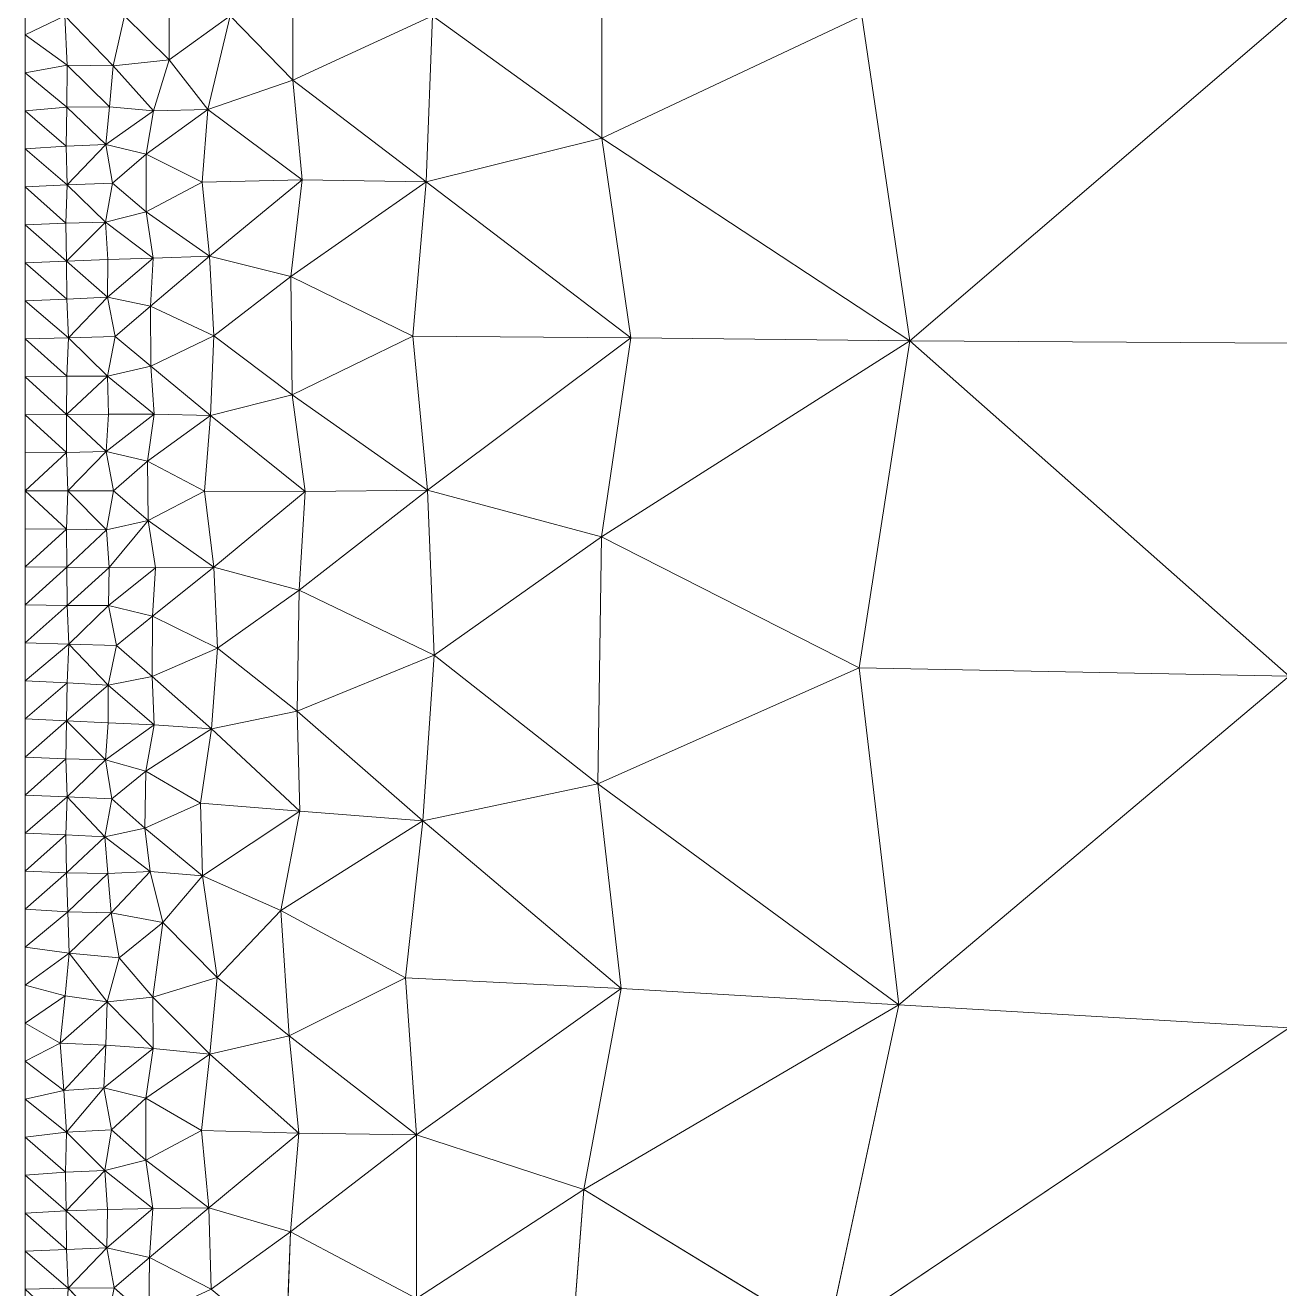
# Model space of a CAD drawing. Header units: metres. Extents: x 0 to 8, y 0 to 4.
# Drawn here: x 6 to 6.993, y 0.993 to 1.992 of the extents above; entities that cross this region are included whole.
import ezdxf

# ---------------------------------------------------------------- set-up
doc = ezdxf.new("R2010")
doc.units = ezdxf.units.M
doc.header["$MEASUREMENT"] = 0
doc.layers.add('losas-1', color=7, linetype='Continuous', lineweight=0)

msp = doc.modelspace()

# ---------------------------------------------------------------- linework, layer by layer
at = {"layer": 'losas-1'}
for p, q in [((6, 4), (6, 0)), ((6.45605, 2.09696), (6.45605, 1.90304)), ((6.21165, 2.05095), (6.21165, 1.94905)), ((6.11383, 2.03498), (6.11383, 1.96502)), ((6, 1.98496), (6.03132, 2)), ((6.03327, 1.96082), (6.03132, 2)), ((6.03132, 2), (6.06964, 1.96049)), ((6.06964, 1.96049), (6.07851, 2)), ((6.11383, 1.96502), (6.07851, 2)), ((6.16199, 2), (6.11383, 1.96502)), ((6.16199, 2), (6.1445, 1.92593)), ((6.21165, 1.94905), (6.16199, 2)), ((6.32232, 2), (6.21165, 1.94905)), ((6.31723, 1.86851), (6.32232, 2)), ((6.45605, 1.90304), (6.32232, 2)), ((6.66201, 2), (6.45605, 1.90304)), ((6.69994, 1.74277), (6.66201, 2)), ((7, 2), (6.69994, 1.74277)), ((6.03327, 1.96082), (6, 1.98496)), ((6, 1.95489), (6.03327, 1.96082)), ((6.03286, 1.92766), (6.03327, 1.96082)), ((6.03327, 1.96082), (6.06655, 1.92795)), ((6.06964, 1.96049), (6.03327, 1.96082)), ((6.06655, 1.92795), (6.06964, 1.96049)), ((6.11383, 1.96502), (6.06964, 1.96049)), ((6.06964, 1.96049), (6.10139, 1.92475)), ((6.10139, 1.92475), (6.11383, 1.96502)), ((6.1445, 1.92593), (6.11383, 1.96502)), ((6.03286, 1.92766), (6, 1.95489)), ((6.21165, 1.94905), (6.1445, 1.92593)), ((6.2191, 1.87007), (6.21165, 1.94905)), ((6.31723, 1.86851), (6.21165, 1.94905)), ((6, 1.92481), (6.03286, 1.92766)), ((6.03228, 1.89683), (6, 1.92481)), ((6.03228, 1.89683), (6.03286, 1.92766)), ((6.06655, 1.92795), (6.03286, 1.92766)), ((6.03286, 1.92766), (6.06365, 1.89811)), ((6.06365, 1.89811), (6.06655, 1.92795)), ((6.10139, 1.92475), (6.06365, 1.89811)), ((6.10139, 1.92475), (6.06655, 1.92795)), ((6.1445, 1.92593), (6.0957, 1.89038)), ((6.10139, 1.92475), (6.0957, 1.89038)), ((6.1445, 1.92593), (6.10139, 1.92475)), ((6.1445, 1.92593), (6.13987, 1.86832)), ((6.1445, 1.92593), (6.2191, 1.87007)), ((6.45605, 1.90304), (6.31723, 1.86851)), ((6.47917, 1.74521), (6.45605, 1.90304)), ((6.69994, 1.74277), (6.45605, 1.90304)), ((6, 1.89474), (6.03228, 1.89683)), ((6.03324, 1.86633), (6, 1.89474)), ((6.06365, 1.89811), (6.03228, 1.89683)), ((6.03324, 1.86633), (6.03228, 1.89683)), ((6.06365, 1.89811), (6.03324, 1.86633)), ((6.0689, 1.86746), (6.06365, 1.89811)), ((6.0957, 1.89038), (6.06365, 1.89811)), ((6.0957, 1.89038), (6.0689, 1.86746)), ((6.13987, 1.86832), (6.0957, 1.89038)), ((6.0957, 1.89038), (6.09571, 1.84491)), ((6.2191, 1.87007), (6.13987, 1.86832)), ((6.2191, 1.87007), (6.14566, 1.80968)), ((6.21023, 1.79371), (6.2191, 1.87007)), ((6.31723, 1.86851), (6.2191, 1.87007)), ((6, 1.86466), (6.03324, 1.86633)), ((6.03221, 1.83598), (6, 1.86466)), ((6.03221, 1.83598), (6.03324, 1.86633)), ((6.0689, 1.86746), (6.03324, 1.86633)), ((6.03324, 1.86633), (6.06345, 1.8367)), ((6.06345, 1.8367), (6.0689, 1.86746)), ((6.09571, 1.84491), (6.0689, 1.86746)), ((6.13987, 1.86832), (6.09571, 1.84491)), ((6.13987, 1.86832), (6.14566, 1.80968)), ((6.21023, 1.79371), (6.31723, 1.86851)), ((6.31723, 1.86851), (6.30669, 1.74659)), ((6.31723, 1.86851), (6.47917, 1.74521)), ((6.09571, 1.84491), (6.06345, 1.8367)), ((6.10128, 1.80812), (6.09571, 1.84491)), ((6.14566, 1.80968), (6.09571, 1.84491)), ((6, 1.83459), (6.03221, 1.83598)), ((6.03254, 1.80591), (6, 1.83459)), ((6.06345, 1.8367), (6.03221, 1.83598)), ((6.03254, 1.80591), (6.03221, 1.83598)), ((6.06345, 1.8367), (6.03254, 1.80591)), ((6.06537, 1.80715), (6.06345, 1.8367)), ((6.06345, 1.8367), (6.10128, 1.80812)), ((6.14566, 1.80968), (6.09911, 1.77025)), ((6.14566, 1.80968), (6.10128, 1.80812)), ((6.14566, 1.80968), (6.21023, 1.79371)), ((6.14566, 1.80968), (6.14921, 1.74681)), ((6, 1.80451), (6.03254, 1.80591)), ((6.03283, 1.77579), (6, 1.80451)), ((6.06537, 1.80715), (6.03254, 1.80591)), ((6.03283, 1.77579), (6.03254, 1.80591)), ((6.03254, 1.80591), (6.06493, 1.77731)), ((6.10128, 1.80812), (6.06493, 1.77731)), ((6.06493, 1.77731), (6.06537, 1.80715)), ((6.10128, 1.80812), (6.06537, 1.80715)), ((6.10128, 1.80812), (6.09911, 1.77025)), ((6.21023, 1.79371), (6.14921, 1.74681)), ((6.30669, 1.74659), (6.21023, 1.79371)), ((6.21023, 1.79371), (6.21105, 1.7001)), ((6, 1.77444), (6.03283, 1.77579)), ((6.03418, 1.74529), (6, 1.77444)), ((6.06493, 1.77731), (6.03283, 1.77579)), ((6.03418, 1.74529), (6.03283, 1.77579)), ((6.06493, 1.77731), (6.03418, 1.74529)), ((6.07122, 1.74612), (6.06493, 1.77731)), ((6.09911, 1.77025), (6.06493, 1.77731)), ((6.09911, 1.77025), (6.07122, 1.74612)), ((6.14921, 1.74681), (6.09911, 1.77025)), ((6.09911, 1.77025), (6.09934, 1.72265)), ((6, 1.74436), (6.03418, 1.74529)), ((6.03293, 1.71475), (6, 1.74436)), ((6.03293, 1.71475), (6.03418, 1.74529)), ((6.07122, 1.74612), (6.03418, 1.74529)), ((6.03418, 1.74529), (6.06515, 1.71473)), ((6.06515, 1.71473), (6.07122, 1.74612)), ((6.09934, 1.72265), (6.07122, 1.74612)), ((6.14921, 1.74681), (6.09934, 1.72265)), ((6.14663, 1.68367), (6.14921, 1.74681)), ((6.21105, 1.7001), (6.14921, 1.74681)), ((6.30669, 1.74659), (6.21105, 1.7001)), ((6.47917, 1.74521), (6.30669, 1.74659)), ((6.30669, 1.74659), (6.31837, 1.62462)), ((6.47917, 1.74521), (6.31837, 1.62462)), ((6.45598, 1.58766), (6.47917, 1.74521)), ((6.45598, 1.58766), (6.69994, 1.74277)), ((6.69994, 1.74277), (6.47917, 1.74521)), ((6.69994, 1.74277), (6.65975, 1.48396)), ((6.69994, 1.74277), (7, 1.47749)), ((7, 1.74101), (6.69994, 1.74277)), ((6.09934, 1.72265), (6.06515, 1.71473)), ((6.10191, 1.68476), (6.09934, 1.72265)), ((6.14663, 1.68367), (6.09934, 1.72265)), ((6, 1.71429), (6.03293, 1.71475)), ((6.03273, 1.68461), (6, 1.71429)), ((6.03273, 1.68461), (6.03293, 1.71475)), ((6.06515, 1.71473), (6.03273, 1.68461)), ((6.06515, 1.71473), (6.03293, 1.71475)), ((6.06515, 1.71473), (6.10191, 1.68476)), ((6.06515, 1.71473), (6.06577, 1.68485)), ((6.21105, 1.7001), (6.14663, 1.68367)), ((6.22156, 1.6237), (6.21105, 1.7001)), ((6.31837, 1.62462), (6.21105, 1.7001)), ((6, 1.68421), (6.03273, 1.68461)), ((6.0325, 1.65453), (6, 1.68421)), ((6.0325, 1.65453), (6.03273, 1.68461)), ((6.06577, 1.68485), (6.03273, 1.68461)), ((6.03273, 1.68461), (6.06404, 1.65515)), ((6.06577, 1.68485), (6.06404, 1.65515)), ((6.10191, 1.68476), (6.06404, 1.65515)), ((6.10191, 1.68476), (6.06577, 1.68485)), ((6.09683, 1.64756), (6.10191, 1.68476)), ((6.09683, 1.64756), (6.14663, 1.68367)), ((6.14663, 1.68367), (6.10191, 1.68476)), ((6.14663, 1.68367), (6.14194, 1.62396)), ((6.14663, 1.68367), (6.22156, 1.6237)), ((6, 1.65414), (6.0325, 1.65453)), ((6.0325, 1.65453), (6, 1.62406)), ((6.06404, 1.65515), (6.0325, 1.65453)), ((6.0325, 1.65453), (6.03364, 1.62416)), ((6.06404, 1.65515), (6.03364, 1.62416)), ((6.06983, 1.62421), (6.06404, 1.65515)), ((6.06404, 1.65515), (6.09683, 1.64756)), ((6.09683, 1.64756), (6.06983, 1.62421)), ((6.14194, 1.62396), (6.09683, 1.64756)), ((6.09683, 1.64756), (6.0972, 1.60073)), ((6, 1.62406), (6.03364, 1.62416)), ((6.03263, 1.59377), (6, 1.62406)), ((6.03364, 1.62416), (6.03263, 1.59377)), ((6.06983, 1.62421), (6.03364, 1.62416)), ((6.03364, 1.62416), (6.06431, 1.59321)), ((6.06431, 1.59321), (6.06983, 1.62421)), ((6.0972, 1.60073), (6.06983, 1.62421)), ((6.14194, 1.62396), (6.0972, 1.60073)), ((6.22156, 1.6237), (6.14194, 1.62396)), ((6.14194, 1.62396), (6.14912, 1.56371)), ((6.22156, 1.6237), (6.14912, 1.56371)), ((6.31837, 1.62462), (6.21669, 1.54563)), ((6.21669, 1.54563), (6.22156, 1.6237)), ((6.31837, 1.62462), (6.22156, 1.6237)), ((6.31837, 1.62462), (6.45598, 1.58766)), ((6.31837, 1.62462), (6.32344, 1.49414)), ((6.0972, 1.60073), (6.06431, 1.59321)), ((6.0972, 1.60073), (6.0664, 1.56339)), ((6.10311, 1.56326), (6.0972, 1.60073)), ((6.14912, 1.56371), (6.0972, 1.60073)), ((6, 1.59398), (6.03263, 1.59377)), ((6.03263, 1.59377), (6, 1.56391)), ((6.06431, 1.59321), (6.03263, 1.59377)), ((6.03263, 1.59377), (6.03299, 1.56363)), ((6.06431, 1.59321), (6.03299, 1.56363)), ((6.0664, 1.56339), (6.06431, 1.59321)), ((6.45598, 1.58766), (6.32344, 1.49414)), ((6.45598, 1.58766), (6.45311, 1.39241)), ((6.65975, 1.48396), (6.45598, 1.58766)), ((6, 1.56391), (6.03299, 1.56363)), ((6.03299, 1.56363), (6, 1.53383)), ((6.03299, 1.56363), (6.0664, 1.56339)), ((6.03327, 1.53341), (6.03299, 1.56363)), ((6.0664, 1.56339), (6.03327, 1.53341)), ((6.0664, 1.56339), (6.06595, 1.53337)), ((6.10311, 1.56326), (6.06595, 1.53337)), ((6.10311, 1.56326), (6.0664, 1.56339)), ((6.14912, 1.56371), (6.10079, 1.52502)), ((6.10079, 1.52502), (6.10311, 1.56326)), ((6.14912, 1.56371), (6.10311, 1.56326)), ((6.14912, 1.56371), (6.21669, 1.54563)), ((6.14912, 1.56371), (6.15212, 1.49956)), ((6.21669, 1.54563), (6.15212, 1.49956)), ((6.21669, 1.54563), (6.2152, 1.44968)), ((6.32344, 1.49414), (6.21669, 1.54563)), ((6, 1.53383), (6.03327, 1.53341)), ((6.03327, 1.53341), (6, 1.50376)), ((6.03451, 1.50278), (6.03327, 1.53341)), ((6.06595, 1.53337), (6.03327, 1.53341)), ((6.06595, 1.53337), (6.03451, 1.50278)), ((6.06595, 1.53337), (6.10079, 1.52502)), ((6.07206, 1.50174), (6.06595, 1.53337)), ((6.10079, 1.52502), (6.07206, 1.50174)), ((6.10079, 1.52502), (6.10037, 1.4771)), ((6.15212, 1.49956), (6.10079, 1.52502)), ((6, 1.50376), (6.03451, 1.50278)), ((6.03451, 1.50278), (6, 1.47368)), ((6.03306, 1.47225), (6.03451, 1.50278)), ((6.03451, 1.50278), (6.06548, 1.47046)), ((6.07206, 1.50174), (6.03451, 1.50278)), ((6.06548, 1.47046), (6.07206, 1.50174)), ((6.10037, 1.4771), (6.07206, 1.50174)), ((6.15212, 1.49956), (6.10037, 1.4771)), ((6.14734, 1.43593), (6.15212, 1.49956)), ((6.2152, 1.44968), (6.15212, 1.49956)), ((6.32344, 1.49414), (6.2152, 1.44968)), ((6.3146, 1.363), (6.32344, 1.49414)), ((6.45311, 1.39241), (6.32344, 1.49414)), ((6.65975, 1.48396), (6.45311, 1.39241)), ((6.69107, 1.21733), (6.65975, 1.48396)), ((7, 1.47749), (6.65975, 1.48396)), ((6, 1.47368), (6.03306, 1.47225)), ((6.03306, 1.47225), (6, 1.44361)), ((6.03263, 1.44213), (6.03306, 1.47225)), ((6.06548, 1.47046), (6.03263, 1.44213)), ((6.06548, 1.47046), (6.03306, 1.47225)), ((6.10037, 1.4771), (6.06548, 1.47046)), ((6.06567, 1.44064), (6.06548, 1.47046)), ((6.06548, 1.47046), (6.10198, 1.43893)), ((6.10198, 1.43893), (6.10037, 1.4771)), ((6.14734, 1.43593), (6.10037, 1.4771)), ((7, 1.47749), (6.69107, 1.21733)), ((6.2152, 1.44968), (6.14734, 1.43593)), ((6.21722, 1.37062), (6.2152, 1.44968)), ((6.3146, 1.363), (6.2152, 1.44968)), ((6, 1.44361), (6.03263, 1.44213)), ((6.03263, 1.44213), (6, 1.41353)), ((6.03216, 1.41217), (6.03263, 1.44213)), ((6.03263, 1.44213), (6.06338, 1.41117)), ((6.06567, 1.44064), (6.03263, 1.44213)), ((6.06338, 1.41117), (6.06567, 1.44064)), ((6.10198, 1.43893), (6.06567, 1.44064)), ((6.10198, 1.43893), (6.06338, 1.41117)), ((6.10198, 1.43893), (6.0955, 1.40233)), ((6.0955, 1.40233), (6.14734, 1.43593)), ((6.14734, 1.43593), (6.10198, 1.43893)), ((6.14734, 1.43593), (6.13875, 1.37709)), ((6.14734, 1.43593), (6.21722, 1.37062)), ((6, 1.41353), (6.03216, 1.41217)), ((6.03216, 1.41217), (6, 1.38346)), ((6.03305, 1.38196), (6.03216, 1.41217)), ((6.06338, 1.41117), (6.03216, 1.41217)), ((6.06338, 1.41117), (6.03305, 1.38196)), ((6.06846, 1.38052), (6.06338, 1.41117)), ((6.0955, 1.40233), (6.06338, 1.41117)), ((6.0955, 1.40233), (6.06846, 1.38052)), ((6.0955, 1.40233), (6.09453, 1.3572)), ((6.13875, 1.37709), (6.0955, 1.40233)), ((6.45311, 1.39241), (6.3146, 1.363)), ((6.47148, 1.23041), (6.45311, 1.39241)), ((6.45311, 1.39241), (6.69107, 1.21733)), ((6, 1.38346), (6.03305, 1.38196)), ((6.03305, 1.38196), (6, 1.35338)), ((6.03203, 1.35187), (6.03305, 1.38196)), ((6.03305, 1.38196), (6.06293, 1.35043)), ((6.06846, 1.38052), (6.03305, 1.38196)), ((6.06293, 1.35043), (6.06846, 1.38052)), ((6.09453, 1.3572), (6.06846, 1.38052)), ((6.13875, 1.37709), (6.09453, 1.3572)), ((6.21722, 1.37062), (6.13875, 1.37709)), ((6.13875, 1.37709), (6.14029, 1.31959)), ((6.21722, 1.37062), (6.14029, 1.31959)), ((6.20233, 1.29215), (6.21722, 1.37062)), ((6.3146, 1.363), (6.21722, 1.37062)), ((6.3146, 1.363), (6.20233, 1.29215)), ((6.3146, 1.363), (6.30079, 1.23884)), ((6.3146, 1.363), (6.47148, 1.23041)), ((6, 1.35338), (6.03203, 1.35187)), ((6.03203, 1.35187), (6, 1.32331)), ((6.0327, 1.32185), (6.03203, 1.35187)), ((6.06293, 1.35043), (6.03203, 1.35187)), ((6.06293, 1.35043), (6.0327, 1.32185)), ((6.09453, 1.3572), (6.06293, 1.35043)), ((6.06537, 1.32133), (6.06293, 1.35043)), ((6.06293, 1.35043), (6.0989, 1.32288)), ((6.0989, 1.32288), (6.09453, 1.3572)), ((6.09453, 1.3572), (6.14029, 1.31959)), ((6, 1.32331), (6.0327, 1.32185)), ((6.0327, 1.32185), (6, 1.29323)), ((6.03375, 1.29093), (6.0327, 1.32185)), ((6.06537, 1.32133), (6.0327, 1.32185)), ((6.06537, 1.32133), (6.03375, 1.29093)), ((6.0989, 1.32288), (6.06537, 1.32133)), ((6.068, 1.29035), (6.06537, 1.32133)), ((6.0989, 1.32288), (6.068, 1.29035)), ((6.10896, 1.28259), (6.0989, 1.32288)), ((6.14029, 1.31959), (6.0989, 1.32288)), ((6.14029, 1.31959), (6.10896, 1.28259)), ((6.14029, 1.31959), (6.20233, 1.29215)), ((6.14029, 1.31959), (6.15184, 1.2392)), ((6, 1.29323), (6.03375, 1.29093)), ((6.03375, 1.29093), (6, 1.26316)), ((6.03484, 1.25835), (6.03375, 1.29093)), ((6.068, 1.29035), (6.03375, 1.29093)), ((6.068, 1.29035), (6.03484, 1.25835)), ((6.07436, 1.25456), (6.068, 1.29035)), ((6.10896, 1.28259), (6.068, 1.29035)), ((6.20233, 1.29215), (6.15184, 1.2392)), ((6.30079, 1.23884), (6.20233, 1.29215)), ((6.20233, 1.29215), (6.20881, 1.19284)), ((6.10896, 1.28259), (6.07436, 1.25456)), ((6.10896, 1.28259), (6.10084, 1.22339)), ((6.15184, 1.2392), (6.10896, 1.28259)), ((6, 1.26316), (6.03484, 1.25835)), ((6.03484, 1.25835), (6, 1.23308)), ((6.03169, 1.22464), (6.03484, 1.25835)), ((6.03484, 1.25835), (6.06476, 1.21985)), ((6.07436, 1.25456), (6.03484, 1.25835)), ((6.06476, 1.21985), (6.07436, 1.25456)), ((6.10084, 1.22339), (6.07436, 1.25456)), ((6, 1.23308), (6.03169, 1.22464)), ((6.15184, 1.2392), (6.10084, 1.22339)), ((6.14608, 1.17854), (6.15184, 1.2392)), ((6.20881, 1.19284), (6.15184, 1.2392)), ((6.30079, 1.23884), (6.20881, 1.19284)), ((6.47148, 1.23041), (6.30079, 1.23884)), ((6.30079, 1.23884), (6.30948, 1.11449)), ((6.47148, 1.23041), (6.30948, 1.11449)), ((6.44192, 1.07127), (6.47148, 1.23041)), ((6.69107, 1.21733), (6.47148, 1.23041)), ((6, 1.20301), (6.03169, 1.22464)), ((6.02757, 1.18722), (6.03169, 1.22464)), ((6.06476, 1.21985), (6.02757, 1.18722)), ((6.06476, 1.21985), (6.03169, 1.22464)), ((6.06376, 1.18554), (6.06476, 1.21985)), ((6.10084, 1.22339), (6.06476, 1.21985)), ((6.06476, 1.21985), (6.10127, 1.18291)), ((6.10127, 1.18291), (6.10084, 1.22339)), ((6.14608, 1.17854), (6.10084, 1.22339)), ((6.69107, 1.21733), (6.44192, 1.07127)), ((6.69107, 1.21733), (6.63461, 0.95373)), ((7, 1.19938), (6.69107, 1.21733)), ((6, 1.20301), (6.02757, 1.18722)), ((6.20881, 1.19284), (6.14608, 1.17854)), ((6.21652, 1.11604), (6.20881, 1.19284)), ((6.30948, 1.11449), (6.20881, 1.19284)), ((7, 1.19938), (6.63461, 0.95373)), ((6, 1.17293), (6.02757, 1.18722)), ((6.03048, 1.14969), (6.02757, 1.18722)), ((6.06376, 1.18554), (6.02757, 1.18722)), ((6.06376, 1.18554), (6.03048, 1.14969)), ((6.06215, 1.15183), (6.06376, 1.18554)), ((6.10127, 1.18291), (6.06215, 1.15183)), ((6.10127, 1.18291), (6.06376, 1.18554)), ((6.10127, 1.18291), (6.09544, 1.14354)), ((6.14608, 1.17854), (6.10127, 1.18291)), ((6.03048, 1.14969), (6, 1.17293)), ((6.14608, 1.17854), (6.09544, 1.14354)), ((6.14608, 1.17854), (6.13954, 1.11806)), ((6.14608, 1.17854), (6.21652, 1.11604)), ((6, 1.14286), (6.03048, 1.14969)), ((6.06215, 1.15183), (6.03048, 1.14969)), ((6.03257, 1.11663), (6.03048, 1.14969)), ((6.06215, 1.15183), (6.03257, 1.11663)), ((6.06828, 1.11865), (6.06215, 1.15183)), ((6.09544, 1.14354), (6.06215, 1.15183)), ((6.03257, 1.11663), (6, 1.14286)), ((6.09544, 1.14354), (6.06828, 1.11865)), ((6.13954, 1.11806), (6.09544, 1.14354)), ((6.09544, 1.14354), (6.0955, 1.09451)), ((6, 1.11278), (6.03257, 1.11663)), ((6.03189, 1.08507), (6, 1.11278)), ((6.03189, 1.08507), (6.03257, 1.11663)), ((6.06828, 1.11865), (6.03257, 1.11663)), ((6.03257, 1.11663), (6.06297, 1.08626)), ((6.06297, 1.08626), (6.06828, 1.11865)), ((6.0955, 1.09451), (6.06828, 1.11865)), ((6.13954, 1.11806), (6.0955, 1.09451)), ((6.14522, 1.05672), (6.13954, 1.11806)), ((6.21652, 1.11604), (6.13954, 1.11806)), ((6.21652, 1.11604), (6.14522, 1.05672)), ((6.21652, 1.11604), (6.20994, 1.03792)), ((6.30948, 1.11449), (6.20994, 1.03792)), ((6.30948, 1.11449), (6.21652, 1.11604)), ((6.30948, 1.11449), (6.44192, 1.07127)), ((6.30948, 1.11449), (6.30962, 0.98499)), ((6.0955, 1.09451), (6.06297, 1.08626)), ((6.10089, 1.05624), (6.0955, 1.09451)), ((6.0955, 1.09451), (6.14522, 1.05672)), ((6, 1.08271), (6.03189, 1.08507)), ((6.03233, 1.05437), (6, 1.08271)), ((6.06297, 1.08626), (6.03189, 1.08507)), ((6.03233, 1.05437), (6.03189, 1.08507)), ((6.06297, 1.08626), (6.03233, 1.05437)), ((6.06504, 1.05562), (6.06297, 1.08626)), ((6.06297, 1.08626), (6.10089, 1.05624)), ((6.44192, 1.07127), (6.30962, 0.98499)), ((6.44192, 1.07127), (6.42746, 0.88216)), ((6.63461, 0.95373), (6.44192, 1.07127)), ((6, 1.05263), (6.03233, 1.05437)), ((6.03261, 1.02386), (6, 1.05263)), ((6.06504, 1.05562), (6.03233, 1.05437)), ((6.03261, 1.02386), (6.03233, 1.05437)), ((6.03233, 1.05437), (6.06447, 1.02512)), ((6.10089, 1.05624), (6.06447, 1.02512)), ((6.06447, 1.02512), (6.06504, 1.05562)), ((6.10089, 1.05624), (6.06504, 1.05562)), ((6.14522, 1.05672), (6.09835, 1.01748)), ((6.10089, 1.05624), (6.09835, 1.01748)), ((6.14522, 1.05672), (6.10089, 1.05624)), ((6.20994, 1.03792), (6.14522, 1.05672)), ((6.14522, 1.05672), (6.1472, 0.99251)), ((6.20994, 1.03792), (6.1472, 0.99251)), ((6.20994, 1.03792), (6.20628, 0.94329)), ((6.30962, 0.98499), (6.20994, 1.03792)), ((6, 1.02256), (6.03261, 1.02386)), ((6.03384, 0.99315), (6, 1.02256)), ((6.06447, 1.02512), (6.03261, 1.02386)), ((6.03384, 0.99315), (6.03261, 1.02386)), ((6.06447, 1.02512), (6.03384, 0.99315)), ((6.07045, 0.99354), (6.06447, 1.02512)), ((6.09835, 1.01748), (6.06447, 1.02512)), ((6.09835, 1.01748), (6.07045, 0.99354)), ((6.09835, 1.01748), (6.09774, 0.96946)), ((6.1472, 0.99251), (6.09835, 1.01748)), ((6, 0.99248), (6.03384, 0.99315)), ((6.03242, 0.96255), (6.03384, 0.99315)), ((6.07045, 0.99354), (6.03384, 0.99315)), ((6.03384, 0.99315), (6.06403, 0.96215)), ((6.06403, 0.96215), (6.07045, 0.99354)), ((6.09774, 0.96946), (6.07045, 0.99354))]:
    msp.add_line(p, q, dxfattribs=at)
for points in [[(6.45605, 1.90304), (6.45605, 2.09696), (6.32232, 2)], [(6.45605, 1.90304), (6.66201, 2), (6.45605, 2.09696)], [(6.21165, 1.94905), (6.21165, 2.05095), (6.16199, 2)], [(6.21165, 1.94905), (6.32232, 2), (6.21165, 2.05095)], [(6.11383, 1.96502), (6.11383, 2.03498), (6.07851, 2)], [(6.11383, 1.96502), (6.16199, 2), (6.11383, 2.03498)], [(6.03132, 2), (6, 1.98496), (6.03327, 1.96082)], [(6.03132, 2), (6.06964, 1.96049), (6.07851, 2)], [(6.03327, 1.96082), (6.06964, 1.96049), (6.03132, 2)], [(6.06964, 1.96049), (6.11383, 1.96502), (6.07851, 2)], [(6.11383, 1.96502), (6.1445, 1.92593), (6.16199, 2)], [(6.16199, 2), (6.1445, 1.92593), (6.21165, 1.94905)], [(6.21165, 1.94905), (6.31723, 1.86851), (6.32232, 2)], [(6.31723, 1.86851), (6.45605, 1.90304), (6.32232, 2)], [(6.45605, 1.90304), (6.69994, 1.74277), (6.66201, 2)], [(6.69994, 1.74277), (7, 2), (6.66201, 2)], [(6.69994, 1.74277), (7, 1.74101), (7, 2)], [(6, 1.95489), (6.03286, 1.92766), (6.03327, 1.96082)], [(6.03286, 1.92766), (6.06655, 1.92795), (6.03327, 1.96082)], [(6.03327, 1.96082), (6.06655, 1.92795), (6.06964, 1.96049)], [(6.06655, 1.92795), (6.10139, 1.92475), (6.06964, 1.96049)], [(6.06964, 1.96049), (6.10139, 1.92475), (6.11383, 1.96502)], [(6.10139, 1.92475), (6.1445, 1.92593), (6.11383, 1.96502)], [(6.1445, 1.92593), (6.2191, 1.87007), (6.21165, 1.94905)], [(6.21165, 1.94905), (6.2191, 1.87007), (6.31723, 1.86851)], [(6, 1.92481), (6.03228, 1.89683), (6.03286, 1.92766)], [(6.03228, 1.89683), (6.06365, 1.89811), (6.03286, 1.92766)], [(6.03286, 1.92766), (6.06365, 1.89811), (6.06655, 1.92795)], [(6.06365, 1.89811), (6.10139, 1.92475), (6.06655, 1.92795)], [(6.06365, 1.89811), (6.0957, 1.89038), (6.10139, 1.92475)], [(6.0957, 1.89038), (6.13987, 1.86832), (6.1445, 1.92593)], [(6.0957, 1.89038), (6.1445, 1.92593), (6.10139, 1.92475)], [(6.13987, 1.86832), (6.2191, 1.87007), (6.1445, 1.92593)], [(6.31723, 1.86851), (6.47917, 1.74521), (6.45605, 1.90304)], [(6.45605, 1.90304), (6.47917, 1.74521), (6.69994, 1.74277)], [(6, 1.89474), (6.03324, 1.86633), (6.03228, 1.89683)], [(6.03324, 1.86633), (6.06365, 1.89811), (6.03228, 1.89683)], [(6.03324, 1.86633), (6.0689, 1.86746), (6.06365, 1.89811)], [(6.0689, 1.86746), (6.0957, 1.89038), (6.06365, 1.89811)], [(6.09571, 1.84491), (6.0957, 1.89038), (6.0689, 1.86746)], [(6.09571, 1.84491), (6.13987, 1.86832), (6.0957, 1.89038)], [(6.14566, 1.80968), (6.2191, 1.87007), (6.13987, 1.86832)], [(6.14566, 1.80968), (6.21023, 1.79371), (6.2191, 1.87007)], [(6.21023, 1.79371), (6.31723, 1.86851), (6.2191, 1.87007)], [(6, 1.86466), (6.03221, 1.83598), (6.03324, 1.86633)], [(6.03221, 1.83598), (6.06345, 1.8367), (6.03324, 1.86633)], [(6.03324, 1.86633), (6.06345, 1.8367), (6.0689, 1.86746)], [(6.06345, 1.8367), (6.09571, 1.84491), (6.0689, 1.86746)], [(6.09571, 1.84491), (6.14566, 1.80968), (6.13987, 1.86832)], [(6.30669, 1.74659), (6.31723, 1.86851), (6.21023, 1.79371)], [(6.30669, 1.74659), (6.47917, 1.74521), (6.31723, 1.86851)], [(6.06345, 1.8367), (6.10128, 1.80812), (6.09571, 1.84491)], [(6.09571, 1.84491), (6.10128, 1.80812), (6.14566, 1.80968)], [(6, 1.83459), (6.03254, 1.80591), (6.03221, 1.83598)], [(6.03254, 1.80591), (6.06345, 1.8367), (6.03221, 1.83598)], [(6.03254, 1.80591), (6.06537, 1.80715), (6.06345, 1.8367)], [(6.06537, 1.80715), (6.10128, 1.80812), (6.06345, 1.8367)], [(6.09911, 1.77025), (6.14921, 1.74681), (6.14566, 1.80968)], [(6.09911, 1.77025), (6.14566, 1.80968), (6.10128, 1.80812)], [(6.14921, 1.74681), (6.21023, 1.79371), (6.14566, 1.80968)], [(6, 1.80451), (6.03283, 1.77579), (6.03254, 1.80591)], [(6.03254, 1.80591), (6.06493, 1.77731), (6.06537, 1.80715)], [(6.03283, 1.77579), (6.06493, 1.77731), (6.03254, 1.80591)], [(6.06493, 1.77731), (6.09911, 1.77025), (6.10128, 1.80812)], [(6.06493, 1.77731), (6.10128, 1.80812), (6.06537, 1.80715)], [(6.21105, 1.7001), (6.21023, 1.79371), (6.14921, 1.74681)], [(6.21105, 1.7001), (6.30669, 1.74659), (6.21023, 1.79371)], [(6, 1.77444), (6.03418, 1.74529), (6.03283, 1.77579)], [(6.03418, 1.74529), (6.06493, 1.77731), (6.03283, 1.77579)], [(6.03418, 1.74529), (6.07122, 1.74612), (6.06493, 1.77731)], [(6.07122, 1.74612), (6.09911, 1.77025), (6.06493, 1.77731)], [(6.09934, 1.72265), (6.09911, 1.77025), (6.07122, 1.74612)], [(6.09934, 1.72265), (6.14921, 1.74681), (6.09911, 1.77025)], [(6, 1.74436), (6.03293, 1.71475), (6.03418, 1.74529)], [(6.03293, 1.71475), (6.06515, 1.71473), (6.03418, 1.74529)], [(6.03418, 1.74529), (6.06515, 1.71473), (6.07122, 1.74612)], [(6.06515, 1.71473), (6.09934, 1.72265), (6.07122, 1.74612)], [(6.09934, 1.72265), (6.14663, 1.68367), (6.14921, 1.74681)], [(6.14663, 1.68367), (6.21105, 1.7001), (6.14921, 1.74681)], [(6.21105, 1.7001), (6.31837, 1.62462), (6.30669, 1.74659)], [(6.31837, 1.62462), (6.47917, 1.74521), (6.30669, 1.74659)], [(6.31837, 1.62462), (6.45598, 1.58766), (6.47917, 1.74521)], [(6.45598, 1.58766), (6.69994, 1.74277), (6.47917, 1.74521)], [(6.65975, 1.48396), (6.69994, 1.74277), (6.45598, 1.58766)], [(6.65975, 1.48396), (7, 1.47749), (6.69994, 1.74277)], [(6.69994, 1.74277), (7, 1.47749), (7, 1.74101)], [(6.06515, 1.71473), (6.10191, 1.68476), (6.09934, 1.72265)], [(6.09934, 1.72265), (6.10191, 1.68476), (6.14663, 1.68367)], [(6, 1.71429), (6.03273, 1.68461), (6.03293, 1.71475)], [(6.03273, 1.68461), (6.06515, 1.71473), (6.03293, 1.71475)], [(6.03273, 1.68461), (6.06577, 1.68485), (6.06515, 1.71473)], [(6.06577, 1.68485), (6.10191, 1.68476), (6.06515, 1.71473)], [(6.14663, 1.68367), (6.22156, 1.6237), (6.21105, 1.7001)], [(6.21105, 1.7001), (6.22156, 1.6237), (6.31837, 1.62462)], [(6, 1.68421), (6.0325, 1.65453), (6.03273, 1.68461)], [(6.0325, 1.65453), (6.06404, 1.65515), (6.03273, 1.68461)], [(6.03273, 1.68461), (6.06404, 1.65515), (6.06577, 1.68485)], [(6.06404, 1.65515), (6.10191, 1.68476), (6.06577, 1.68485)], [(6.06404, 1.65515), (6.09683, 1.64756), (6.10191, 1.68476)], [(6.09683, 1.64756), (6.14663, 1.68367), (6.10191, 1.68476)], [(6.14194, 1.62396), (6.14663, 1.68367), (6.09683, 1.64756)], [(6.14194, 1.62396), (6.22156, 1.6237), (6.14663, 1.68367)], [(6.0325, 1.65453), (6, 1.62406), (6.03364, 1.62416)], [(6.03364, 1.62416), (6.06404, 1.65515), (6.0325, 1.65453)], [(6.03364, 1.62416), (6.06983, 1.62421), (6.06404, 1.65515)], [(6.06983, 1.62421), (6.09683, 1.64756), (6.06404, 1.65515)], [(6.0972, 1.60073), (6.09683, 1.64756), (6.06983, 1.62421)], [(6.0972, 1.60073), (6.14194, 1.62396), (6.09683, 1.64756)], [(6, 1.62406), (6.03263, 1.59377), (6.03364, 1.62416)], [(6.03263, 1.59377), (6.06431, 1.59321), (6.03364, 1.62416)], [(6.03364, 1.62416), (6.06431, 1.59321), (6.06983, 1.62421)], [(6.06431, 1.59321), (6.0972, 1.60073), (6.06983, 1.62421)], [(6.0972, 1.60073), (6.14912, 1.56371), (6.14194, 1.62396)], [(6.14912, 1.56371), (6.22156, 1.6237), (6.14194, 1.62396)], [(6.14912, 1.56371), (6.21669, 1.54563), (6.22156, 1.6237)], [(6.21669, 1.54563), (6.32344, 1.49414), (6.31837, 1.62462)], [(6.21669, 1.54563), (6.31837, 1.62462), (6.22156, 1.6237)], [(6.32344, 1.49414), (6.45598, 1.58766), (6.31837, 1.62462)], [(6.0664, 1.56339), (6.0972, 1.60073), (6.06431, 1.59321)], [(6.0664, 1.56339), (6.10311, 1.56326), (6.0972, 1.60073)], [(6.0972, 1.60073), (6.10311, 1.56326), (6.14912, 1.56371)], [(6.03263, 1.59377), (6, 1.56391), (6.03299, 1.56363)], [(6.03299, 1.56363), (6.06431, 1.59321), (6.03263, 1.59377)], [(6.03299, 1.56363), (6.0664, 1.56339), (6.06431, 1.59321)], [(6.45311, 1.39241), (6.45598, 1.58766), (6.32344, 1.49414)], [(6.45311, 1.39241), (6.65975, 1.48396), (6.45598, 1.58766)], [(6.03299, 1.56363), (6, 1.53383), (6.03327, 1.53341)], [(6.03327, 1.53341), (6.0664, 1.56339), (6.03299, 1.56363)], [(6.03327, 1.53341), (6.06595, 1.53337), (6.0664, 1.56339)], [(6.06595, 1.53337), (6.10311, 1.56326), (6.0664, 1.56339)], [(6.06595, 1.53337), (6.10079, 1.52502), (6.10311, 1.56326)], [(6.10079, 1.52502), (6.15212, 1.49956), (6.14912, 1.56371)], [(6.10079, 1.52502), (6.14912, 1.56371), (6.10311, 1.56326)], [(6.15212, 1.49956), (6.21669, 1.54563), (6.14912, 1.56371)], [(6.2152, 1.44968), (6.21669, 1.54563), (6.15212, 1.49956)], [(6.2152, 1.44968), (6.32344, 1.49414), (6.21669, 1.54563)], [(6.03327, 1.53341), (6, 1.50376), (6.03451, 1.50278)], [(6.03451, 1.50278), (6.06595, 1.53337), (6.03327, 1.53341)], [(6.03451, 1.50278), (6.07206, 1.50174), (6.06595, 1.53337)], [(6.07206, 1.50174), (6.10079, 1.52502), (6.06595, 1.53337)], [(6.10037, 1.4771), (6.10079, 1.52502), (6.07206, 1.50174)], [(6.10037, 1.4771), (6.15212, 1.49956), (6.10079, 1.52502)], [(6.03451, 1.50278), (6, 1.47368), (6.03306, 1.47225)], [(6.03306, 1.47225), (6.06548, 1.47046), (6.03451, 1.50278)], [(6.03451, 1.50278), (6.06548, 1.47046), (6.07206, 1.50174)], [(6.06548, 1.47046), (6.10037, 1.4771), (6.07206, 1.50174)], [(6.10037, 1.4771), (6.14734, 1.43593), (6.15212, 1.49956)], [(6.14734, 1.43593), (6.2152, 1.44968), (6.15212, 1.49956)], [(6.2152, 1.44968), (6.3146, 1.363), (6.32344, 1.49414)], [(6.3146, 1.363), (6.45311, 1.39241), (6.32344, 1.49414)], [(6.45311, 1.39241), (6.69107, 1.21733), (6.65975, 1.48396)], [(6.69107, 1.21733), (7, 1.47749), (6.65975, 1.48396)], [(6.03306, 1.47225), (6, 1.44361), (6.03263, 1.44213)], [(6.03263, 1.44213), (6.06548, 1.47046), (6.03306, 1.47225)], [(6.03263, 1.44213), (6.06567, 1.44064), (6.06548, 1.47046)], [(6.06548, 1.47046), (6.10198, 1.43893), (6.10037, 1.4771)], [(6.06567, 1.44064), (6.10198, 1.43893), (6.06548, 1.47046)], [(6.10037, 1.4771), (6.10198, 1.43893), (6.14734, 1.43593)], [(6.69107, 1.21733), (7, 1.19938), (7, 1.47749)], [(6.14734, 1.43593), (6.21722, 1.37062), (6.2152, 1.44968)], [(6.2152, 1.44968), (6.21722, 1.37062), (6.3146, 1.363)], [(6.03263, 1.44213), (6, 1.41353), (6.03216, 1.41217)], [(6.03216, 1.41217), (6.06338, 1.41117), (6.03263, 1.44213)], [(6.03263, 1.44213), (6.06338, 1.41117), (6.06567, 1.44064)], [(6.06338, 1.41117), (6.10198, 1.43893), (6.06567, 1.44064)], [(6.06338, 1.41117), (6.0955, 1.40233), (6.10198, 1.43893)], [(6.0955, 1.40233), (6.14734, 1.43593), (6.10198, 1.43893)], [(6.13875, 1.37709), (6.14734, 1.43593), (6.0955, 1.40233)], [(6.13875, 1.37709), (6.21722, 1.37062), (6.14734, 1.43593)], [(6.03216, 1.41217), (6, 1.38346), (6.03305, 1.38196)], [(6.03305, 1.38196), (6.06338, 1.41117), (6.03216, 1.41217)], [(6.03305, 1.38196), (6.06846, 1.38052), (6.06338, 1.41117)], [(6.06846, 1.38052), (6.0955, 1.40233), (6.06338, 1.41117)], [(6.09453, 1.3572), (6.0955, 1.40233), (6.06846, 1.38052)], [(6.09453, 1.3572), (6.13875, 1.37709), (6.0955, 1.40233)], [(6.3146, 1.363), (6.47148, 1.23041), (6.45311, 1.39241)], [(6.47148, 1.23041), (6.69107, 1.21733), (6.45311, 1.39241)], [(6.03305, 1.38196), (6, 1.35338), (6.03203, 1.35187)], [(6.03203, 1.35187), (6.06293, 1.35043), (6.03305, 1.38196)], [(6.03305, 1.38196), (6.06293, 1.35043), (6.06846, 1.38052)], [(6.06293, 1.35043), (6.09453, 1.3572), (6.06846, 1.38052)], [(6.09453, 1.3572), (6.14029, 1.31959), (6.13875, 1.37709)], [(6.14029, 1.31959), (6.21722, 1.37062), (6.13875, 1.37709)], [(6.14029, 1.31959), (6.20233, 1.29215), (6.21722, 1.37062)], [(6.20233, 1.29215), (6.3146, 1.363), (6.21722, 1.37062)], [(6.20233, 1.29215), (6.30079, 1.23884), (6.3146, 1.363)], [(6.30079, 1.23884), (6.47148, 1.23041), (6.3146, 1.363)], [(6.03203, 1.35187), (6, 1.32331), (6.0327, 1.32185)], [(6.0327, 1.32185), (6.06293, 1.35043), (6.03203, 1.35187)], [(6.0327, 1.32185), (6.06537, 1.32133), (6.06293, 1.35043)], [(6.06293, 1.35043), (6.0989, 1.32288), (6.09453, 1.3572)], [(6.06537, 1.32133), (6.0989, 1.32288), (6.06293, 1.35043)], [(6.0989, 1.32288), (6.14029, 1.31959), (6.09453, 1.3572)], [(6.0327, 1.32185), (6, 1.29323), (6.03375, 1.29093)], [(6.03375, 1.29093), (6.06537, 1.32133), (6.0327, 1.32185)], [(6.03375, 1.29093), (6.068, 1.29035), (6.06537, 1.32133)], [(6.068, 1.29035), (6.0989, 1.32288), (6.06537, 1.32133)], [(6.068, 1.29035), (6.10896, 1.28259), (6.0989, 1.32288)], [(6.10896, 1.28259), (6.14029, 1.31959), (6.0989, 1.32288)], [(6.10896, 1.28259), (6.15184, 1.2392), (6.14029, 1.31959)], [(6.14029, 1.31959), (6.15184, 1.2392), (6.20233, 1.29215)], [(6.03375, 1.29093), (6, 1.26316), (6.03484, 1.25835)], [(6.03484, 1.25835), (6.068, 1.29035), (6.03375, 1.29093)], [(6.03484, 1.25835), (6.07436, 1.25456), (6.068, 1.29035)], [(6.07436, 1.25456), (6.10896, 1.28259), (6.068, 1.29035)], [(6.20881, 1.19284), (6.20233, 1.29215), (6.15184, 1.2392)], [(6.20881, 1.19284), (6.30079, 1.23884), (6.20233, 1.29215)], [(6.10084, 1.22339), (6.10896, 1.28259), (6.07436, 1.25456)], [(6.10084, 1.22339), (6.15184, 1.2392), (6.10896, 1.28259)], [(6.03484, 1.25835), (6, 1.23308), (6.03169, 1.22464)], [(6.03169, 1.22464), (6.06476, 1.21985), (6.03484, 1.25835)], [(6.03484, 1.25835), (6.06476, 1.21985), (6.07436, 1.25456)], [(6.06476, 1.21985), (6.10084, 1.22339), (6.07436, 1.25456)], [(6.10084, 1.22339), (6.14608, 1.17854), (6.15184, 1.2392)], [(6.14608, 1.17854), (6.20881, 1.19284), (6.15184, 1.2392)], [(6.20881, 1.19284), (6.30948, 1.11449), (6.30079, 1.23884)], [(6.30948, 1.11449), (6.47148, 1.23041), (6.30079, 1.23884)], [(6.30948, 1.11449), (6.44192, 1.07127), (6.47148, 1.23041)], [(6.44192, 1.07127), (6.69107, 1.21733), (6.47148, 1.23041)], [(6.03169, 1.22464), (6, 1.20301), (6.02757, 1.18722)], [(6.02757, 1.18722), (6.06476, 1.21985), (6.03169, 1.22464)], [(6.02757, 1.18722), (6.06376, 1.18554), (6.06476, 1.21985)], [(6.06376, 1.18554), (6.10127, 1.18291), (6.06476, 1.21985)], [(6.06476, 1.21985), (6.10127, 1.18291), (6.10084, 1.22339)], [(6.10084, 1.22339), (6.10127, 1.18291), (6.14608, 1.17854)], [(6.44192, 1.07127), (6.63461, 0.95373), (6.69107, 1.21733)], [(6.63461, 0.95373), (7, 1.19938), (6.69107, 1.21733)], [(6.14608, 1.17854), (6.21652, 1.11604), (6.20881, 1.19284)], [(6.20881, 1.19284), (6.21652, 1.11604), (6.30948, 1.11449)], [(6.63461, 0.95373), (7, 0.88219), (7, 1.19938)], [(6.02757, 1.18722), (6, 1.17293), (6.03048, 1.14969)], [(6.03048, 1.14969), (6.06376, 1.18554), (6.02757, 1.18722)], [(6.03048, 1.14969), (6.06215, 1.15183), (6.06376, 1.18554)], [(6.06215, 1.15183), (6.10127, 1.18291), (6.06376, 1.18554)], [(6.06215, 1.15183), (6.09544, 1.14354), (6.10127, 1.18291)], [(6.09544, 1.14354), (6.14608, 1.17854), (6.10127, 1.18291)], [(6.09544, 1.14354), (6.13954, 1.11806), (6.14608, 1.17854)], [(6.13954, 1.11806), (6.21652, 1.11604), (6.14608, 1.17854)], [(6, 1.14286), (6.03257, 1.11663), (6.03048, 1.14969)], [(6.03257, 1.11663), (6.06215, 1.15183), (6.03048, 1.14969)], [(6.03257, 1.11663), (6.06828, 1.11865), (6.06215, 1.15183)], [(6.06828, 1.11865), (6.09544, 1.14354), (6.06215, 1.15183)], [(6.0955, 1.09451), (6.09544, 1.14354), (6.06828, 1.11865)], [(6.0955, 1.09451), (6.13954, 1.11806), (6.09544, 1.14354)], [(6, 1.11278), (6.03189, 1.08507), (6.03257, 1.11663)], [(6.03189, 1.08507), (6.06297, 1.08626), (6.03257, 1.11663)], [(6.03257, 1.11663), (6.06297, 1.08626), (6.06828, 1.11865)], [(6.06297, 1.08626), (6.0955, 1.09451), (6.06828, 1.11865)], [(6.0955, 1.09451), (6.14522, 1.05672), (6.13954, 1.11806)], [(6.14522, 1.05672), (6.21652, 1.11604), (6.13954, 1.11806)], [(6.14522, 1.05672), (6.20994, 1.03792), (6.21652, 1.11604)], [(6.20994, 1.03792), (6.30948, 1.11449), (6.21652, 1.11604)], [(6.20994, 1.03792), (6.30962, 0.98499), (6.30948, 1.11449)], [(6.30962, 0.98499), (6.44192, 1.07127), (6.30948, 1.11449)], [(6.06297, 1.08626), (6.10089, 1.05624), (6.0955, 1.09451)], [(6.10089, 1.05624), (6.14522, 1.05672), (6.0955, 1.09451)], [(6, 1.08271), (6.03233, 1.05437), (6.03189, 1.08507)], [(6.03233, 1.05437), (6.06297, 1.08626), (6.03189, 1.08507)], [(6.03233, 1.05437), (6.06504, 1.05562), (6.06297, 1.08626)], [(6.06504, 1.05562), (6.10089, 1.05624), (6.06297, 1.08626)], [(6.42746, 0.88216), (6.44192, 1.07127), (6.30962, 0.98499)], [(6.42746, 0.88216), (6.63461, 0.95373), (6.44192, 1.07127)], [(6, 1.05263), (6.03261, 1.02386), (6.03233, 1.05437)], [(6.03233, 1.05437), (6.06447, 1.02512), (6.06504, 1.05562)], [(6.03261, 1.02386), (6.06447, 1.02512), (6.03233, 1.05437)], [(6.06447, 1.02512), (6.09835, 1.01748), (6.10089, 1.05624)], [(6.06447, 1.02512), (6.10089, 1.05624), (6.06504, 1.05562)], [(6.09835, 1.01748), (6.1472, 0.99251), (6.14522, 1.05672)], [(6.09835, 1.01748), (6.14522, 1.05672), (6.10089, 1.05624)], [(6.1472, 0.99251), (6.20994, 1.03792), (6.14522, 1.05672)], [(6.20628, 0.94329), (6.20994, 1.03792), (6.1472, 0.99251)], [(6.20628, 0.94329), (6.30962, 0.98499), (6.20994, 1.03792)], [(6, 1.02256), (6.03384, 0.99315), (6.03261, 1.02386)], [(6.03384, 0.99315), (6.06447, 1.02512), (6.03261, 1.02386)], [(6.03384, 0.99315), (6.07045, 0.99354), (6.06447, 1.02512)], [(6.07045, 0.99354), (6.09835, 1.01748), (6.06447, 1.02512)], [(6.09774, 0.96946), (6.09835, 1.01748), (6.07045, 0.99354)], [(6.09774, 0.96946), (6.1472, 0.99251), (6.09835, 1.01748)], [(6, 0.99248), (6.03242, 0.96255), (6.03384, 0.99315)], [(6.03242, 0.96255), (6.06403, 0.96215), (6.03384, 0.99315)], [(6.03384, 0.99315), (6.06403, 0.96215), (6.07045, 0.99354)], [(6.06403, 0.96215), (6.09774, 0.96946), (6.07045, 0.99354)]]:
    msp.add_3dface(points, dxfattribs=at)
for points, invisible_edges in [([(6, 2.01504), (6, 1.98496), (6.03132, 2)], 1), ([(6.03327, 1.96082), (6, 1.98496), (6, 1.95489)], 2), ([(6, 1.95489), (6, 1.92481), (6.03286, 1.92766)], 1), ([(6, 1.92481), (6, 1.89474), (6.03228, 1.89683)], 1), ([(6, 1.89474), (6, 1.86466), (6.03324, 1.86633)], 1), ([(6, 1.86466), (6, 1.83459), (6.03221, 1.83598)], 1), ([(6, 1.83459), (6, 1.80451), (6.03254, 1.80591)], 1), ([(6, 1.80451), (6, 1.77444), (6.03283, 1.77579)], 1), ([(6, 1.77444), (6, 1.74436), (6.03418, 1.74529)], 1), ([(6, 1.74436), (6, 1.71429), (6.03293, 1.71475)], 1), ([(6, 1.71429), (6, 1.68421), (6.03273, 1.68461)], 1), ([(6, 1.68421), (6, 1.65414), (6.0325, 1.65453)], 1), ([(6, 1.65414), (6, 1.62406), (6.0325, 1.65453)], 1), ([(6, 1.62406), (6, 1.59398), (6.03263, 1.59377)], 1), ([(6, 1.59398), (6, 1.56391), (6.03263, 1.59377)], 1), ([(6, 1.56391), (6, 1.53383), (6.03299, 1.56363)], 1), ([(6, 1.53383), (6, 1.50376), (6.03327, 1.53341)], 1), ([(6, 1.50376), (6, 1.47368), (6.03451, 1.50278)], 1), ([(6, 1.47368), (6, 1.44361), (6.03306, 1.47225)], 1), ([(6, 1.44361), (6, 1.41353), (6.03263, 1.44213)], 1), ([(6, 1.41353), (6, 1.38346), (6.03216, 1.41217)], 1), ([(6, 1.38346), (6, 1.35338), (6.03305, 1.38196)], 1), ([(6, 1.35338), (6, 1.32331), (6.03203, 1.35187)], 1), ([(6, 1.32331), (6, 1.29323), (6.0327, 1.32185)], 1), ([(6, 1.29323), (6, 1.26316), (6.03375, 1.29093)], 1), ([(6, 1.26316), (6, 1.23308), (6.03484, 1.25835)], 1), ([(6.03169, 1.22464), (6, 1.23308), (6, 1.20301)], 2), ([(6, 1.20301), (6, 1.17293), (6.02757, 1.18722)], 1), ([(6.03048, 1.14969), (6, 1.17293), (6, 1.14286)], 2), ([(6, 1.14286), (6, 1.11278), (6.03257, 1.11663)], 1), ([(6, 1.11278), (6, 1.08271), (6.03189, 1.08507)], 1), ([(6, 1.08271), (6, 1.05263), (6.03233, 1.05437)], 1), ([(6, 1.05263), (6, 1.02256), (6.03261, 1.02386)], 1), ([(6, 1.02256), (6, 0.99248), (6.03384, 0.99315)], 1)]:
    msp.add_3dface(points, dxfattribs=dict(at, invisible_edges=invisible_edges))

doc.saveas('drawing.dxf')
